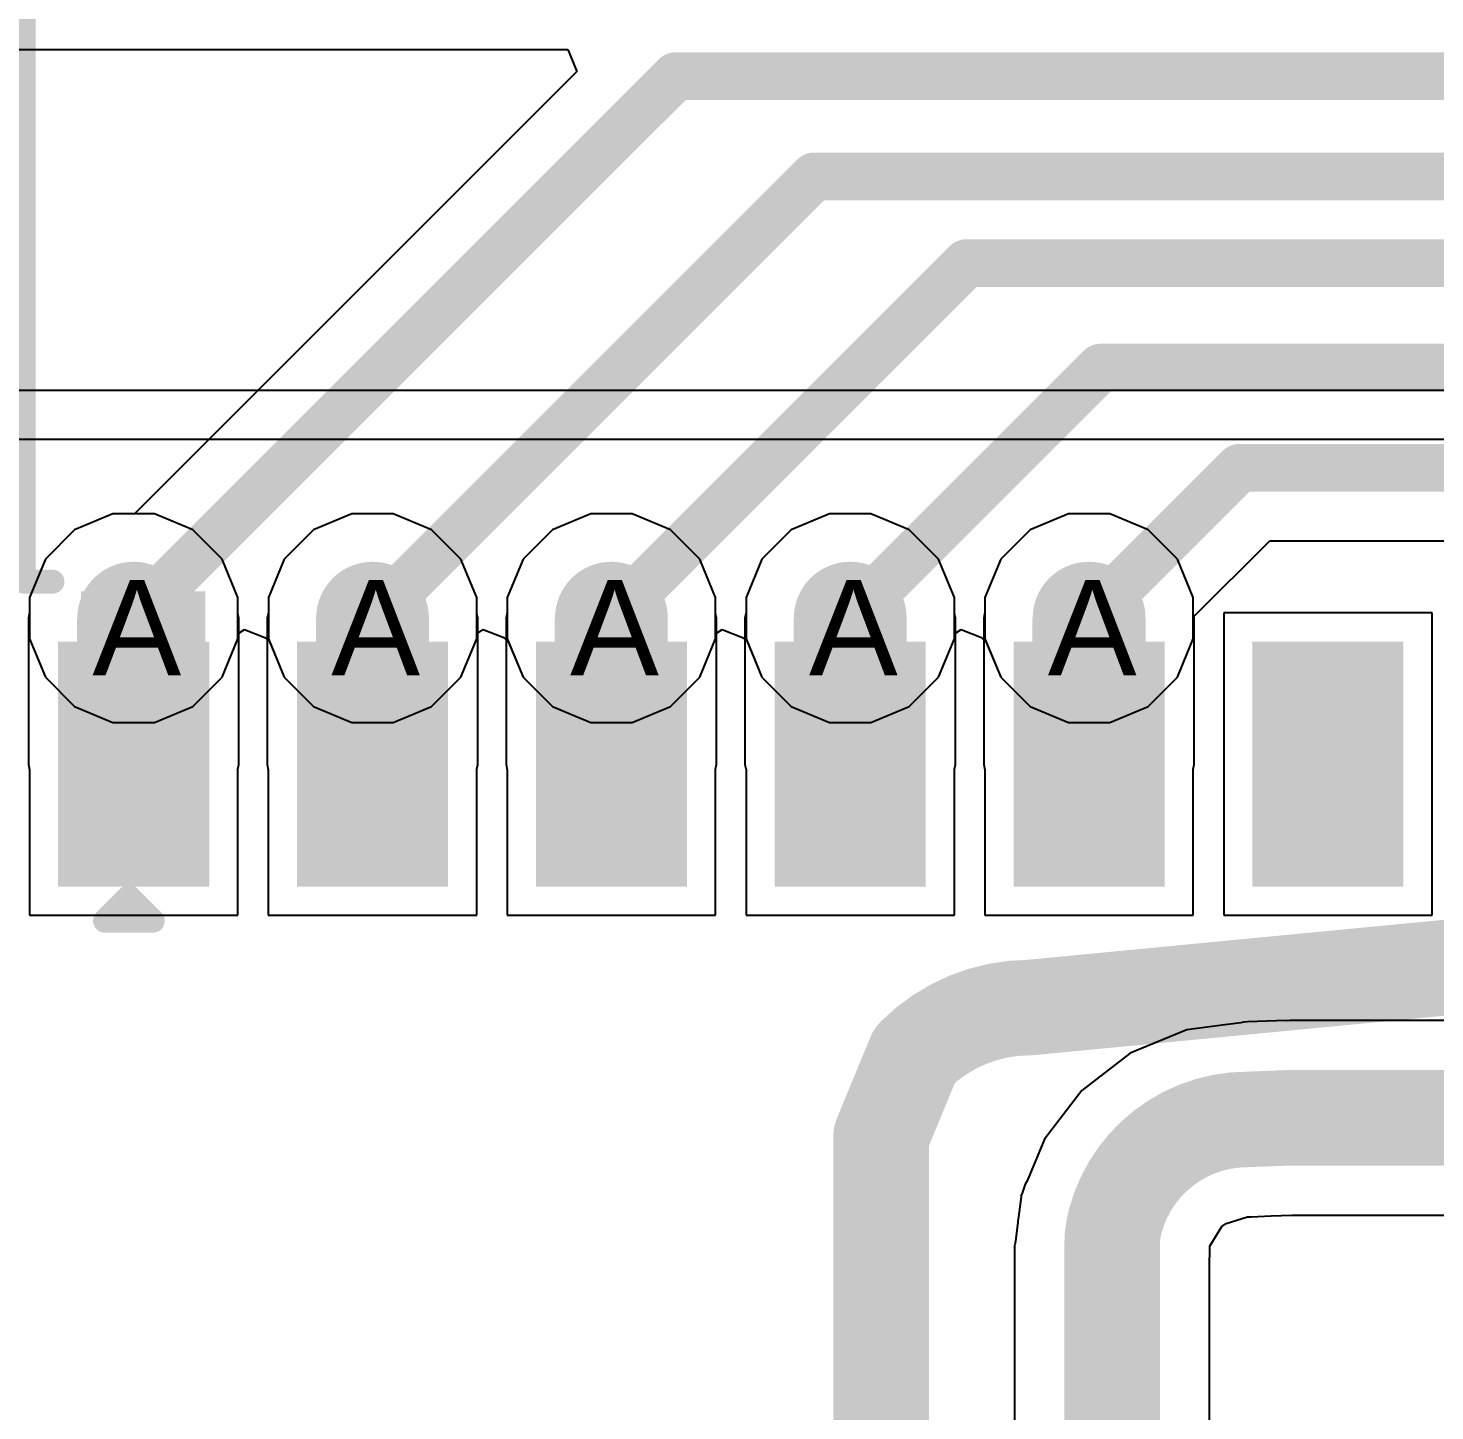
# Model space of a CAD drawing. Header units: inches. Extents: x 0 to 5271, y 0 to 5417.
# Drawn here: x 68.59 to 76.07, y 10.02 to 17.37 of the extents above; entities that cross this region are included whole.
import ezdxf

# ---------------------------------------------------------------- set-up
doc = ezdxf.new("R2010")
doc.units = ezdxf.units.IN
for name, color, linetype in [('Bottom Layer', 5, 'Continuous'), ('Drill Drawing', 1, 'Continuous'), ('L2_GND1', 16, 'Continuous'), ('L3_SIG1', 76, 'Continuous'), ('L4_PWR', 90, 'Continuous'), ('L5_GND2', 156, 'Continuous'), ('L6_SIG2', 130, 'Continuous'), ('L7_GND3', 216, 'Continuous'), ('Top Layer', 1, 'Continuous'), ('Top Overlay', 2, 'Continuous'), ('Top Paste', 8, 'Continuous'), ('Top Solder', 216, 'Continuous'), ('Via Holes', 16, 'Continuous')]:
    doc.layers.add(name, color=color, linetype=linetype)
doc.styles.add('Arial', font='', dxfattribs={"height": 0.2})
doc.styles.get('Arial').set_extended_font_data('Arial')

# ---------------------------------------------------------------- blocks, each defined once
blk = doc.blocks.new('SOP_16_150____411')
at = {"layer": 'Top Layer'}
for points in [[(-3.425, 4.745), (-2.325, 4.745), (-2.325, 4.145), (-3.425, 4.145)], [(-3.425, 3.475), (-2.325, 3.475), (-2.325, 2.875), (-3.425, 2.875)], [(-3.425, 2.205), (-2.325, 2.205), (-2.325, 1.605), (-3.425, 1.605)], [(-3.425, 0.935), (-2.325, 0.935), (-2.325, 0.335), (-3.425, 0.335)], [(-3.425, -0.335), (-2.325, -0.335), (-2.325, -0.935), (-3.425, -0.935)], [(-3.425, -1.605), (-2.325, -1.605), (-2.325, -2.205), (-3.425, -2.205)]]:
    blk.add_hatch(color=1, dxfattribs=at).paths.add_polyline_path(points)
at = {"layer": 'Top Overlay'}
blk.add_hatch(color=2, dxfattribs=at).paths.add_polyline_path([(-2.2351, 4.0643), (-1.9557, 4.0643), (-1.9557, 4.7247), (-2.2351, 4.7247)])
at = {"layer": 'Top Paste'}
for points in [[(-3.425, 4.745), (-2.325, 4.745), (-2.325, 4.145), (-3.425, 4.145)], [(-3.425, 3.475), (-2.325, 3.475), (-2.325, 2.875), (-3.425, 2.875)], [(-3.425, 2.205), (-2.325, 2.205), (-2.325, 1.605), (-3.425, 1.605)], [(-3.425, 0.935), (-2.325, 0.935), (-2.325, 0.335), (-3.425, 0.335)], [(-3.425, -0.335), (-2.325, -0.335), (-2.325, -0.935), (-3.425, -0.935)], [(-3.425, -1.605), (-2.325, -1.605), (-2.325, -2.205), (-3.425, -2.205)]]:
    blk.add_hatch(color=8, dxfattribs=at).paths.add_polyline_path(points)
at = {"layer": 'Top Solder'}
for points in [[(-3.5266, 4.8466), (-2.2234, 4.8466), (-2.2234, 4.0434), (-3.5266, 4.0434)], [(-3.5266, 3.5766), (-2.2234, 3.5766), (-2.2234, 2.7734), (-3.5266, 2.7734)], [(-3.5266, 2.3066), (-2.2234, 2.3066), (-2.2234, 1.5034), (-3.5266, 1.5034)], [(-3.5266, 1.0366), (-2.2234, 1.0366), (-2.2234, 0.2334), (-3.5266, 0.2334)], [(-3.5266, -0.2334), (-2.2234, -0.2334), (-2.2234, -1.0366), (-3.5266, -1.0366)], [(-3.5266, -1.5034), (-2.2234, -1.5034), (-2.2234, -2.3066), (-3.5266, -2.3066)]]:
    blk.add_hatch(color=216, dxfattribs=at).paths.add_polyline_path(points)
at = {"layer": 'Top Overlay'}
for points in [[(-1.905, 5.0292, 0.127, 0.127, 0), (-1.905, 4.8768, 0.127, 0.127, 0)], [(-1.905, 5.0292, 0.127, 0.127, 0), (1.905, 5.0292, 0.127, 0.127, 0)], [(-3.7084, 4.5974, 0.127, 0.127, 0), (-3.7084, 4.3434, 0.127, 0.127, 0)], [(-3.7084, 4.5974, 0.127, 0.127, 0), (-3.5814, 4.4704, 0.127, 0.127, 0)], [(-3.5814, 4.4704, 0.127, 0.127, 0), (-3.7084, 4.3434, 0.127, 0.127, 0)]]:
    blk.add_lwpolyline(points, format="xyseb", dxfattribs=at)
for points in [[(-1.9368, 5.0292, 0.0635, 0.0635, 1), (-1.8733, 5.0292, 0.0635, 0.0635, 1)], [(-1.9368, 5.0292, 0.0635, 0.0635, 1), (-1.8733, 5.0292, 0.0635, 0.0635, 1)], [(-1.9368, 4.8768, 0.0635, 0.0635, 1), (-1.8733, 4.8768, 0.0635, 0.0635, 1)], [(-3.7402, 4.5974, 0.0635, 0.0635, 1), (-3.6767, 4.5974, 0.0635, 0.0635, 1)], [(-3.7402, 4.5974, 0.0635, 0.0635, 1), (-3.6767, 4.5974, 0.0635, 0.0635, 1)], [(-3.6132, 4.4704, 0.0635, 0.0635, 1), (-3.5497, 4.4704, 0.0635, 0.0635, 1)], [(-3.6132, 4.4704, 0.0635, 0.0635, 1), (-3.5497, 4.4704, 0.0635, 0.0635, 1)], [(-3.7402, 4.3434, 0.0635, 0.0635, 1), (-3.6767, 4.3434, 0.0635, 0.0635, 1)], [(-3.7402, 4.3434, 0.0635, 0.0635, 1), (-3.6767, 4.3434, 0.0635, 0.0635, 1)]]:
    blk.add_lwpolyline(points, format="xyseb", close=True, dxfattribs=at)

msp = doc.modelspace()

# ---------------------------------------------------------------- hatches: boundary and pattern name
at = {"layer": 'Bottom Layer'}
h = msp.add_hatch(color=5, dxfattribs=at)
edge = h.paths.add_edge_path()
edge.add_arc((69.1526, 14.2372), 0.3, 0, 360)
h = msp.add_hatch(color=5, dxfattribs=at)
edge = h.paths.add_edge_path()
edge.add_arc((70.4226, 14.2372), 0.3, 0, 360)
h = msp.add_hatch(color=5, dxfattribs=at)
edge = h.paths.add_edge_path()
edge.add_arc((71.6926, 14.2372), 0.3, 0, 360)
h = msp.add_hatch(color=5, dxfattribs=at)
edge = h.paths.add_edge_path()
edge.add_arc((72.9626, 14.2372), 0.3, 0, 360)
h = msp.add_hatch(color=5, dxfattribs=at)
edge = h.paths.add_edge_path()
edge.add_arc((74.2326, 14.2372), 0.3, 0, 360)
at = {"layer": 'L2_GND1'}
h = msp.add_hatch(color=16, dxfattribs=at)
edge = h.paths.add_edge_path()
edge.add_arc((69.1526, 14.2372), 0.3, 0, 360)
h = msp.add_hatch(color=16, dxfattribs=at)
edge = h.paths.add_edge_path()
edge.add_arc((70.4226, 14.2372), 0.3, 0, 360)
h = msp.add_hatch(color=16, dxfattribs=at)
edge = h.paths.add_edge_path()
edge.add_arc((71.6926, 14.2372), 0.3, 0, 360)
h = msp.add_hatch(color=16, dxfattribs=at)
edge = h.paths.add_edge_path()
edge.add_arc((72.9626, 14.2372), 0.3, 0, 360)
h = msp.add_hatch(color=16, dxfattribs=at)
edge = h.paths.add_edge_path()
edge.add_arc((74.2326, 14.2372), 0.3, 0, 360)
at = {"layer": 'L3_SIG1'}
h = msp.add_hatch(color=76, dxfattribs=at)
edge = h.paths.add_edge_path()
edge.add_arc((69.1526, 14.2372), 0.3, 0, 360)
h = msp.add_hatch(color=76, dxfattribs=at)
edge = h.paths.add_edge_path()
edge.add_arc((70.4226, 14.2372), 0.3, 0, 360)
h = msp.add_hatch(color=76, dxfattribs=at)
edge = h.paths.add_edge_path()
edge.add_arc((71.6926, 14.2372), 0.3, 0, 360)
h = msp.add_hatch(color=76, dxfattribs=at)
edge = h.paths.add_edge_path()
edge.add_arc((72.9626, 14.2372), 0.3, 0, 360)
h = msp.add_hatch(color=76, dxfattribs=at)
edge = h.paths.add_edge_path()
edge.add_arc((74.2326, 14.2372), 0.3, 0, 360)
at = {"layer": 'L4_PWR'}
h = msp.add_hatch(color=90, dxfattribs=at)
edge = h.paths.add_edge_path()
edge.add_arc((69.1526, 14.2372), 0.3, 0, 360)
h = msp.add_hatch(color=90, dxfattribs=at)
edge = h.paths.add_edge_path()
edge.add_arc((70.4226, 14.2372), 0.3, 0, 360)
h = msp.add_hatch(color=90, dxfattribs=at)
edge = h.paths.add_edge_path()
edge.add_arc((71.6926, 14.2372), 0.3, 0, 360)
h = msp.add_hatch(color=90, dxfattribs=at)
edge = h.paths.add_edge_path()
edge.add_arc((72.9626, 14.2372), 0.3, 0, 360)
h = msp.add_hatch(color=90, dxfattribs=at)
edge = h.paths.add_edge_path()
edge.add_arc((74.2326, 14.2372), 0.3, 0, 360)
at = {"layer": 'L5_GND2'}
h = msp.add_hatch(color=156, dxfattribs=at)
edge = h.paths.add_edge_path()
edge.add_arc((69.1526, 14.2372), 0.3, 0, 360)
h = msp.add_hatch(color=156, dxfattribs=at)
edge = h.paths.add_edge_path()
edge.add_arc((70.4226, 14.2372), 0.3, 0, 360)
h = msp.add_hatch(color=156, dxfattribs=at)
edge = h.paths.add_edge_path()
edge.add_arc((71.6926, 14.2372), 0.3, 0, 360)
h = msp.add_hatch(color=156, dxfattribs=at)
edge = h.paths.add_edge_path()
edge.add_arc((72.9626, 14.2372), 0.3, 0, 360)
h = msp.add_hatch(color=156, dxfattribs=at)
edge = h.paths.add_edge_path()
edge.add_arc((74.2326, 14.2372), 0.3, 0, 360)
at = {"layer": 'L6_SIG2'}
h = msp.add_hatch(color=130, dxfattribs=at)
edge = h.paths.add_edge_path()
edge.add_arc((69.1526, 14.2372), 0.3, 0, 360)
h = msp.add_hatch(color=130, dxfattribs=at)
edge = h.paths.add_edge_path()
edge.add_arc((70.4226, 14.2372), 0.3, 0, 360)
h = msp.add_hatch(color=130, dxfattribs=at)
edge = h.paths.add_edge_path()
edge.add_arc((71.6926, 14.2372), 0.3, 0, 360)
h = msp.add_hatch(color=130, dxfattribs=at)
edge = h.paths.add_edge_path()
edge.add_arc((72.9626, 14.2372), 0.3, 0, 360)
h = msp.add_hatch(color=130, dxfattribs=at)
edge = h.paths.add_edge_path()
edge.add_arc((74.2326, 14.2372), 0.3, 0, 360)
at = {"layer": 'L7_GND3'}
h = msp.add_hatch(color=216, dxfattribs=at)
edge = h.paths.add_edge_path()
edge.add_arc((69.1526, 14.2372), 0.3, 0, 360)
h = msp.add_hatch(color=216, dxfattribs=at)
edge = h.paths.add_edge_path()
edge.add_arc((70.4226, 14.2372), 0.3, 0, 360)
h = msp.add_hatch(color=216, dxfattribs=at)
edge = h.paths.add_edge_path()
edge.add_arc((71.6926, 14.2372), 0.3, 0, 360)
h = msp.add_hatch(color=216, dxfattribs=at)
edge = h.paths.add_edge_path()
edge.add_arc((72.9626, 14.2372), 0.3, 0, 360)
h = msp.add_hatch(color=216, dxfattribs=at)
edge = h.paths.add_edge_path()
edge.add_arc((74.2326, 14.2372), 0.3, 0, 360)
at = {"layer": 'Top Layer'}
h = msp.add_hatch(color=1, dxfattribs=at)
edge = h.paths.add_edge_path()
edge.add_arc((69.1526, 14.2372), 0.3, 0, 360)
h = msp.add_hatch(color=1, dxfattribs=at)
edge = h.paths.add_edge_path()
edge.add_arc((70.4226, 14.2372), 0.3, 0, 360)
h = msp.add_hatch(color=1, dxfattribs=at)
edge = h.paths.add_edge_path()
edge.add_arc((71.6926, 14.2372), 0.3, 0, 360)
h = msp.add_hatch(color=1, dxfattribs=at)
edge = h.paths.add_edge_path()
edge.add_arc((72.9626, 14.2372), 0.3, 0, 360)
h = msp.add_hatch(color=1, dxfattribs=at)
edge = h.paths.add_edge_path()
edge.add_arc((74.2326, 14.2372), 0.3, 0, 360)
for points in [[(69.4526, 14.2373), (68.8516, 14.2373), (68.8516, 13.4597), (69.4526, 13.4597)], [(70.7226, 14.2373), (70.1216, 14.2373), (70.1216, 13.4597), (70.7226, 13.4597)], [(71.9926, 14.2373), (71.3916, 14.2373), (71.3916, 13.4597), (71.9926, 13.4597)], [(73.2626, 14.2373), (72.6616, 14.2373), (72.6616, 13.4597), (73.2626, 13.4597)], [(74.5326, 14.2373), (73.9316, 14.2373), (73.9316, 13.4597), (74.5326, 13.4597)]]:
    msp.add_hatch(color=1, dxfattribs=at).paths.add_polyline_path(points)
at = {"layer": 'Via Holes'}
h = msp.add_hatch(color=7, dxfattribs=at)
edge = h.paths.add_edge_path()
edge.add_arc((69.1526, 14.2372), 0.15, 0, 360)
h = msp.add_hatch(color=7, dxfattribs=at)
edge = h.paths.add_edge_path()
edge.add_arc((70.4226, 14.2372), 0.15, 0, 360)
h = msp.add_hatch(color=7, dxfattribs=at)
edge = h.paths.add_edge_path()
edge.add_arc((71.6926, 14.2372), 0.15, 0, 360)
h = msp.add_hatch(color=7, dxfattribs=at)
edge = h.paths.add_edge_path()
edge.add_arc((72.9626, 14.2372), 0.15, 0, 360)
h = msp.add_hatch(color=7, dxfattribs=at)
edge = h.paths.add_edge_path()
edge.add_arc((74.2326, 14.2372), 0.15, 0, 360)

# ---------------------------------------------------------------- linework, layer by layer
at = {"layer": 'Bottom Layer'}
for p, q in [((69.0424, 14.7912), (68.8387, 14.7069)), ((69.2628, 14.7912), (69.0424, 14.7912)), ((69.4664, 14.7069), (69.2628, 14.7912)), ((70.3124, 14.7912), (70.1087, 14.7069)), ((70.5328, 14.7912), (70.3124, 14.7912)), ((70.7364, 14.7069), (70.5328, 14.7912)), ((71.5824, 14.7912), (71.3787, 14.7069)), ((71.8028, 14.7912), (71.5824, 14.7912)), ((72.0064, 14.7069), (71.8028, 14.7912)), ((72.8524, 14.7912), (72.6487, 14.7069)), ((73.0728, 14.7912), (72.8524, 14.7912)), ((73.2764, 14.7069), (73.0728, 14.7912)), ((74.1224, 14.7912), (73.9187, 14.7069)), ((74.3428, 14.7912), (74.1224, 14.7912)), ((74.5464, 14.7069), (74.3428, 14.7912)), ((68.8387, 14.7069), (68.6829, 14.551)), ((69.6222, 14.551), (69.4664, 14.7069)), ((70.1087, 14.7069), (69.9529, 14.551)), ((70.8922, 14.551), (70.7364, 14.7069)), ((71.3787, 14.7069), (71.2229, 14.551)), ((72.1622, 14.551), (72.0064, 14.7069)), ((72.6487, 14.7069), (72.4929, 14.551)), ((73.4322, 14.551), (73.2764, 14.7069)), ((73.9187, 14.7069), (73.7629, 14.551)), ((74.7022, 14.551), (74.5464, 14.7069)), ((68.6829, 14.551), (68.5986, 14.3474)), ((69.7066, 14.3474), (69.6222, 14.551)), ((69.9529, 14.551), (69.8686, 14.3474)), ((70.9766, 14.3474), (70.8922, 14.551)), ((71.2229, 14.551), (71.1386, 14.3474)), ((72.2466, 14.3474), (72.1622, 14.551)), ((72.4929, 14.551), (72.4086, 14.3474)), ((73.5166, 14.3474), (73.4322, 14.551)), ((73.7629, 14.551), (73.6786, 14.3474)), ((74.7866, 14.3474), (74.7022, 14.551)), ((68.5986, 14.3474), (68.5986, 14.127)), ((69.7066, 14.127), (69.7066, 14.3474)), ((69.8686, 14.3474), (69.8686, 14.127)), ((70.9766, 14.127), (70.9766, 14.3474)), ((71.1386, 14.3474), (71.1386, 14.127)), ((72.2466, 14.127), (72.2466, 14.3474)), ((72.4086, 14.3474), (72.4086, 14.127)), ((73.5166, 14.127), (73.5166, 14.3474)), ((73.6786, 14.3474), (73.6786, 14.127)), ((74.7866, 14.127), (74.7866, 14.3474)), ((68.5986, 14.127), (68.6829, 13.9234)), ((69.6222, 13.9234), (69.7066, 14.127)), ((69.8686, 14.127), (69.9529, 13.9234)), ((70.8922, 13.9234), (70.9766, 14.127)), ((71.1386, 14.127), (71.2229, 13.9234)), ((72.1622, 13.9234), (72.2466, 14.127)), ((72.4086, 14.127), (72.4929, 13.9234)), ((73.4322, 13.9234), (73.5166, 14.127)), ((73.6786, 14.127), (73.7629, 13.9234)), ((74.7022, 13.9234), (74.7866, 14.127)), ((68.6829, 13.9234), (68.8387, 13.7676)), ((69.4664, 13.7676), (69.6222, 13.9234)), ((69.9529, 13.9234), (70.1087, 13.7676)), ((70.7364, 13.7676), (70.8922, 13.9234)), ((71.2229, 13.9234), (71.3787, 13.7676)), ((72.0064, 13.7676), (72.1622, 13.9234)), ((72.4929, 13.9234), (72.6487, 13.7676)), ((73.2764, 13.7676), (73.4322, 13.9234)), ((73.7629, 13.9234), (73.9187, 13.7676)), ((74.5464, 13.7676), (74.7022, 13.9234)), ((68.8387, 13.7676), (69.0424, 13.6832)), ((69.2628, 13.6832), (69.4664, 13.7676)), ((70.1087, 13.7676), (70.3124, 13.6832)), ((70.5328, 13.6832), (70.7364, 13.7676)), ((71.3787, 13.7676), (71.5824, 13.6832)), ((71.8028, 13.6832), (72.0064, 13.7676)), ((72.6487, 13.7676), (72.8524, 13.6832)), ((73.0728, 13.6832), (73.2764, 13.7676)), ((73.9187, 13.7676), (74.1224, 13.6832)), ((74.3428, 13.6832), (74.5464, 13.7676)), ((69.0424, 13.6832), (69.2628, 13.6832)), ((70.3124, 13.6832), (70.5328, 13.6832)), ((71.5824, 13.6832), (71.8028, 13.6832)), ((72.8524, 13.6832), (73.0728, 13.6832)), ((74.1224, 13.6832), (74.3428, 13.6832)), ((74.752, 12.048), (74.4516, 11.9235)), ((74.954, 12.0746), (74.752, 12.048)), ((75.0398, 12.0859), (74.954, 12.0746)), ((75.0543, 12.0893), (75.0398, 12.0859)), ((75.0744, 12.0904), (75.0543, 12.0893)), ((75.0745, 12.0904), (75.0744, 12.0904)), ((75.0748, 12.0901), (75.0745, 12.0904)), ((75.0745, 12.0904), (75.0745, 12.0904)), ((75.2796, 12.0981), (75.0748, 12.0901)), ((75.2897, 12.0965), (75.2796, 12.0981)), ((75.2998, 12.0985), (75.2897, 12.0965)), ((78.7888, 12.0985), (75.2998, 12.0985)), ((74.4516, 11.9235), (74.1936, 11.7255)), ((74.1936, 11.7255), (73.9956, 11.4675)), ((73.9956, 11.4675), (73.9173, 11.2785)), ((73.8928, 11.2283), (73.8766, 11.1804)), ((73.9024, 11.2425), (73.8928, 11.2283)), ((73.9171, 11.2782), (73.9024, 11.2425)), ((73.9172, 11.2784), (73.9171, 11.2782)), ((73.9173, 11.2785), (73.9172, 11.2784)), ((73.8722, 11.1608), (73.858, 11.0531)), ((73.8711, 11.1671), (73.8705, 11.1622)), ((73.8705, 11.1622), (73.8705, 11.1622)), ((73.8705, 11.1622), (73.8722, 11.1608)), ((73.8766, 11.1804), (73.8711, 11.1671)), ((73.8543, 11.0254), (73.841, 10.9237)), ((73.858, 11.0531), (73.8534, 11.0301)), ((73.8534, 11.0301), (73.8543, 11.0254)), ((74.8765, 10.9013), (74.939, 11.0024)), ((74.939, 11.0024), (74.9623, 11.018)), ((74.9623, 11.018), (75.0745, 11.0538)), ((75.0745, 11.0538), (75.0947, 11.0542)), ((75.0745, 11.0538), (75.0745, 11.0538)), ((75.0745, 11.0538), (75.0745, 11.0538)), ((75.0947, 11.0542), (75.2001, 11.0583)), ((75.2001, 11.0583), (75.3099, 11.0626)), ((75.3099, 11.0626), (78.7888, 11.0626)), ((73.841, 10.9237), (73.8372, 10.9046)), ((73.8372, 10.9046), (73.8368, 10.903)), ((73.8368, 10.903), (73.8368, 10.7778)), ((73.8372, 10.9046), (73.8372, 10.9046)), ((74.8727, 10.7793), (74.8752, 10.8981)), ((74.8752, 10.8981), (74.8765, 10.9013)), ((73.8368, 10.7778), (73.8368, 1.4138)), ((74.8727, 1.4138), (74.8727, 10.7793))]:
    msp.add_line(p, q, dxfattribs=at)
for points in [[(74.3714, 11.0301, 0.508, 0.508, -0.340557), (75.0745, 11.5718, 0.508, 0.508, 0)], [(75.0745, 11.5718, 0.508, 0.508, 0), (75.2998, 11.5806, 0.508, 0.508, 0)], [(75.2998, 11.5806, 0.508, 0.508, 0), (78.986, 11.5806, 0.508, 0.508, 0)], [(74.3548, 10.903, 0.508, 0.508, -0.063337), (74.3714, 11.0301, 0.508, 0.508, 0)], [(74.3548, 10.903, 0.508, 0.508, -0.063337), (74.3714, 11.0301, 0.508, 0.508, 0)], [(74.3548, 1.4138, 0.508, 0.508, 0), (74.3548, 10.903, 0.508, 0.508, 0)]]:
    msp.add_lwpolyline(points, format="xyseb", dxfattribs=at)
for points in [[(74.9475, 11.5718, 0.254, 0.254, 1), (75.2015, 11.5718, 0.254, 0.254, 1)], [(74.9475, 11.5718, 0.254, 0.254, 1), (75.2015, 11.5718, 0.254, 0.254, 1)], [(75.1728, 11.5806, 0.254, 0.254, 1), (75.4268, 11.5806, 0.254, 0.254, 1)], [(75.1728, 11.5806, 0.254, 0.254, 1), (75.4268, 11.5806, 0.254, 0.254, 1)], [(74.2444, 11.0301, 0.254, 0.254, 1), (74.4984, 11.0301, 0.254, 0.254, 1)], [(74.2444, 11.0301, 0.254, 0.254, 1), (74.4984, 11.0301, 0.254, 0.254, 1)], [(74.2444, 11.0301, 0.254, 0.254, 1), (74.4984, 11.0301, 0.254, 0.254, 1)], [(74.2278, 10.903, 0.254, 0.254, 1), (74.4818, 10.903, 0.254, 0.254, 1)], [(74.2278, 10.903, 0.254, 0.254, 1), (74.4818, 10.903, 0.254, 0.254, 1)], [(74.2278, 10.903, 0.254, 0.254, 1), (74.4818, 10.903, 0.254, 0.254, 1)]]:
    msp.add_lwpolyline(points, format="xyseb", close=True, dxfattribs=at)
at = {"layer": 'L2_GND1'}
for p, q in [((69.0424, 14.7912), (68.8387, 14.7069)), ((69.2628, 14.7912), (69.0424, 14.7912)), ((69.4664, 14.7069), (69.2628, 14.7912)), ((70.3124, 14.7912), (70.1087, 14.7069)), ((70.5328, 14.7912), (70.3124, 14.7912)), ((70.7364, 14.7069), (70.5328, 14.7912)), ((71.5824, 14.7912), (71.3787, 14.7069)), ((71.8028, 14.7912), (71.5824, 14.7912)), ((72.0064, 14.7069), (71.8028, 14.7912)), ((72.8524, 14.7912), (72.6487, 14.7069)), ((73.0728, 14.7912), (72.8524, 14.7912)), ((73.2764, 14.7069), (73.0728, 14.7912)), ((74.1224, 14.7912), (73.9187, 14.7069)), ((74.3428, 14.7912), (74.1224, 14.7912)), ((74.5464, 14.7069), (74.3428, 14.7912)), ((68.8387, 14.7069), (68.6829, 14.551)), ((69.6222, 14.551), (69.4664, 14.7069)), ((70.1087, 14.7069), (69.9529, 14.551)), ((70.8922, 14.551), (70.7364, 14.7069)), ((71.3787, 14.7069), (71.2229, 14.551)), ((72.1622, 14.551), (72.0064, 14.7069)), ((72.6487, 14.7069), (72.4929, 14.551)), ((73.4322, 14.551), (73.2764, 14.7069)), ((73.9187, 14.7069), (73.7629, 14.551)), ((74.7022, 14.551), (74.5464, 14.7069)), ((68.6829, 14.551), (68.5986, 14.3474)), ((69.7066, 14.3474), (69.6222, 14.551)), ((69.9529, 14.551), (69.8686, 14.3474)), ((70.9766, 14.3474), (70.8922, 14.551)), ((71.2229, 14.551), (71.1386, 14.3474)), ((72.2466, 14.3474), (72.1622, 14.551)), ((72.4929, 14.551), (72.4086, 14.3474)), ((73.5166, 14.3474), (73.4322, 14.551)), ((73.7629, 14.551), (73.6786, 14.3474)), ((74.7866, 14.3474), (74.7022, 14.551)), ((68.5986, 14.3474), (68.5986, 14.127)), ((69.7066, 14.127), (69.7066, 14.3474)), ((69.8686, 14.3474), (69.8686, 14.127)), ((70.9766, 14.127), (70.9766, 14.3474)), ((71.1386, 14.3474), (71.1386, 14.127)), ((72.2466, 14.127), (72.2466, 14.3474)), ((72.4086, 14.3474), (72.4086, 14.127)), ((73.5166, 14.127), (73.5166, 14.3474)), ((73.6786, 14.3474), (73.6786, 14.127)), ((74.7866, 14.127), (74.7866, 14.3474)), ((68.5986, 14.127), (68.6829, 13.9234)), ((69.6222, 13.9234), (69.7066, 14.127)), ((69.8686, 14.127), (69.9529, 13.9234)), ((70.8922, 13.9234), (70.9766, 14.127)), ((71.1386, 14.127), (71.2229, 13.9234)), ((72.1622, 13.9234), (72.2466, 14.127)), ((72.4086, 14.127), (72.4929, 13.9234)), ((73.4322, 13.9234), (73.5166, 14.127)), ((73.6786, 14.127), (73.7629, 13.9234)), ((74.7022, 13.9234), (74.7866, 14.127)), ((68.6829, 13.9234), (68.8387, 13.7676)), ((69.4664, 13.7676), (69.6222, 13.9234)), ((69.9529, 13.9234), (70.1087, 13.7676)), ((70.7364, 13.7676), (70.8922, 13.9234)), ((71.2229, 13.9234), (71.3787, 13.7676)), ((72.0064, 13.7676), (72.1622, 13.9234)), ((72.4929, 13.9234), (72.6487, 13.7676)), ((73.2764, 13.7676), (73.4322, 13.9234)), ((73.7629, 13.9234), (73.9187, 13.7676)), ((74.5464, 13.7676), (74.7022, 13.9234)), ((68.8387, 13.7676), (69.0424, 13.6832)), ((69.2628, 13.6832), (69.4664, 13.7676)), ((70.1087, 13.7676), (70.3124, 13.6832)), ((70.5328, 13.6832), (70.7364, 13.7676)), ((71.3787, 13.7676), (71.5824, 13.6832)), ((71.8028, 13.6832), (72.0064, 13.7676)), ((72.6487, 13.7676), (72.8524, 13.6832)), ((73.0728, 13.6832), (73.2764, 13.7676)), ((73.9187, 13.7676), (74.1224, 13.6832)), ((74.3428, 13.6832), (74.5464, 13.7676)), ((69.0424, 13.6832), (69.2628, 13.6832)), ((70.3124, 13.6832), (70.5328, 13.6832)), ((71.5824, 13.6832), (71.8028, 13.6832)), ((72.8524, 13.6832), (73.0728, 13.6832)), ((74.1224, 13.6832), (74.3428, 13.6832))]:
    msp.add_line(p, q, dxfattribs=at)
at = {"layer": 'L3_SIG1'}
for p, q in [((69.0424, 14.7912), (68.8387, 14.7069)), ((69.2628, 14.7912), (69.0424, 14.7912)), ((69.4664, 14.7069), (69.2628, 14.7912)), ((70.3124, 14.7912), (70.1087, 14.7069)), ((70.5328, 14.7912), (70.3124, 14.7912)), ((70.7364, 14.7069), (70.5328, 14.7912)), ((71.5824, 14.7912), (71.3787, 14.7069)), ((71.8028, 14.7912), (71.5824, 14.7912)), ((72.0064, 14.7069), (71.8028, 14.7912)), ((72.8524, 14.7912), (72.6487, 14.7069)), ((73.0728, 14.7912), (72.8524, 14.7912)), ((73.2764, 14.7069), (73.0728, 14.7912)), ((74.1224, 14.7912), (73.9187, 14.7069)), ((74.3428, 14.7912), (74.1224, 14.7912)), ((74.5464, 14.7069), (74.3428, 14.7912)), ((68.8387, 14.7069), (68.6829, 14.551)), ((69.6222, 14.551), (69.4664, 14.7069)), ((70.1087, 14.7069), (69.9529, 14.551)), ((70.8922, 14.551), (70.7364, 14.7069)), ((71.3787, 14.7069), (71.2229, 14.551)), ((72.1622, 14.551), (72.0064, 14.7069)), ((72.6487, 14.7069), (72.4929, 14.551)), ((73.4322, 14.551), (73.2764, 14.7069)), ((73.9187, 14.7069), (73.7629, 14.551)), ((74.7022, 14.551), (74.5464, 14.7069)), ((68.6829, 14.551), (68.5986, 14.3474)), ((69.7066, 14.3474), (69.6222, 14.551)), ((69.9529, 14.551), (69.8686, 14.3474)), ((70.9766, 14.3474), (70.8922, 14.551)), ((71.2229, 14.551), (71.1386, 14.3474)), ((72.2466, 14.3474), (72.1622, 14.551)), ((72.4929, 14.551), (72.4086, 14.3474)), ((73.5166, 14.3474), (73.4322, 14.551)), ((73.7629, 14.551), (73.6786, 14.3474)), ((74.7866, 14.3474), (74.7022, 14.551)), ((68.5986, 14.3474), (68.5986, 14.127)), ((69.7066, 14.127), (69.7066, 14.3474)), ((69.8686, 14.3474), (69.8686, 14.127)), ((70.9766, 14.127), (70.9766, 14.3474)), ((71.1386, 14.3474), (71.1386, 14.127)), ((72.2466, 14.127), (72.2466, 14.3474)), ((72.4086, 14.3474), (72.4086, 14.127)), ((73.5166, 14.127), (73.5166, 14.3474)), ((73.6786, 14.3474), (73.6786, 14.127)), ((74.7866, 14.127), (74.7866, 14.3474)), ((68.5986, 14.127), (68.6829, 13.9234)), ((69.6222, 13.9234), (69.7066, 14.127)), ((69.8686, 14.127), (69.9529, 13.9234)), ((70.8922, 13.9234), (70.9766, 14.127)), ((71.1386, 14.127), (71.2229, 13.9234)), ((72.1622, 13.9234), (72.2466, 14.127)), ((72.4086, 14.127), (72.4929, 13.9234)), ((73.4322, 13.9234), (73.5166, 14.127)), ((73.6786, 14.127), (73.7629, 13.9234)), ((74.7022, 13.9234), (74.7866, 14.127)), ((68.6829, 13.9234), (68.8387, 13.7676)), ((69.4664, 13.7676), (69.6222, 13.9234)), ((69.9529, 13.9234), (70.1087, 13.7676)), ((70.7364, 13.7676), (70.8922, 13.9234)), ((71.2229, 13.9234), (71.3787, 13.7676)), ((72.0064, 13.7676), (72.1622, 13.9234)), ((72.4929, 13.9234), (72.6487, 13.7676)), ((73.2764, 13.7676), (73.4322, 13.9234)), ((73.7629, 13.9234), (73.9187, 13.7676)), ((74.5464, 13.7676), (74.7022, 13.9234)), ((68.8387, 13.7676), (69.0424, 13.6832)), ((69.2628, 13.6832), (69.4664, 13.7676)), ((70.1087, 13.7676), (70.3124, 13.6832)), ((70.5328, 13.6832), (70.7364, 13.7676)), ((71.3787, 13.7676), (71.5824, 13.6832)), ((71.8028, 13.6832), (72.0064, 13.7676)), ((72.6487, 13.7676), (72.8524, 13.6832)), ((73.0728, 13.6832), (73.2764, 13.7676)), ((73.9187, 13.7676), (74.1224, 13.6832)), ((74.3428, 13.6832), (74.5464, 13.7676)), ((69.0424, 13.6832), (69.2628, 13.6832)), ((70.3124, 13.6832), (70.5328, 13.6832)), ((71.5824, 13.6832), (71.8028, 13.6832)), ((72.8524, 13.6832), (73.0728, 13.6832)), ((74.1224, 13.6832), (74.3428, 13.6832))]:
    msp.add_line(p, q, dxfattribs=at)
at = {"layer": 'L4_PWR'}
for p, q in [((76.1188, 15.4482), (21.6458, 15.4482)), ((21.3868, 15.1892), (76.3778, 15.1892)), ((69.0424, 14.7912), (68.8387, 14.7069)), ((69.2628, 14.7912), (69.0424, 14.7912)), ((69.4664, 14.7069), (69.2628, 14.7912)), ((70.3124, 14.7912), (70.1087, 14.7069)), ((70.5328, 14.7912), (70.3124, 14.7912)), ((70.7364, 14.7069), (70.5328, 14.7912)), ((71.5824, 14.7912), (71.3787, 14.7069)), ((71.8028, 14.7912), (71.5824, 14.7912)), ((72.0064, 14.7069), (71.8028, 14.7912)), ((72.8524, 14.7912), (72.6487, 14.7069)), ((73.0728, 14.7912), (72.8524, 14.7912)), ((73.2764, 14.7069), (73.0728, 14.7912)), ((74.1224, 14.7912), (73.9187, 14.7069)), ((74.3428, 14.7912), (74.1224, 14.7912)), ((74.5464, 14.7069), (74.3428, 14.7912)), ((68.8387, 14.7069), (68.6829, 14.551)), ((69.6222, 14.551), (69.4664, 14.7069)), ((70.1087, 14.7069), (69.9529, 14.551)), ((70.8922, 14.551), (70.7364, 14.7069)), ((71.3787, 14.7069), (71.2229, 14.551)), ((72.1622, 14.551), (72.0064, 14.7069)), ((72.6487, 14.7069), (72.4929, 14.551)), ((73.4322, 14.551), (73.2764, 14.7069)), ((73.9187, 14.7069), (73.7629, 14.551)), ((74.7022, 14.551), (74.5464, 14.7069)), ((68.6829, 14.551), (68.5986, 14.3474)), ((69.7066, 14.3474), (69.6222, 14.551)), ((69.9529, 14.551), (69.8686, 14.3474)), ((70.9766, 14.3474), (70.8922, 14.551)), ((71.2229, 14.551), (71.1386, 14.3474)), ((72.2466, 14.3474), (72.1622, 14.551)), ((72.4929, 14.551), (72.4086, 14.3474)), ((73.5166, 14.3474), (73.4322, 14.551)), ((73.7629, 14.551), (73.6786, 14.3474)), ((74.7866, 14.3474), (74.7022, 14.551)), ((68.5986, 14.3474), (68.5986, 14.127)), ((69.7066, 14.127), (69.7066, 14.3474)), ((69.8686, 14.3474), (69.8686, 14.127)), ((70.9766, 14.127), (70.9766, 14.3474)), ((71.1386, 14.3474), (71.1386, 14.127)), ((72.2466, 14.127), (72.2466, 14.3474)), ((72.4086, 14.3474), (72.4086, 14.127)), ((73.5166, 14.127), (73.5166, 14.3474)), ((73.6786, 14.3474), (73.6786, 14.127)), ((74.7866, 14.127), (74.7866, 14.3474)), ((68.5986, 14.127), (68.6829, 13.9234)), ((69.6222, 13.9234), (69.7066, 14.127)), ((69.8686, 14.127), (69.9529, 13.9234)), ((70.8922, 13.9234), (70.9766, 14.127)), ((71.1386, 14.127), (71.2229, 13.9234)), ((72.1622, 13.9234), (72.2466, 14.127)), ((72.4086, 14.127), (72.4929, 13.9234)), ((73.4322, 13.9234), (73.5166, 14.127)), ((73.6786, 14.127), (73.7629, 13.9234)), ((74.7022, 13.9234), (74.7866, 14.127)), ((68.6829, 13.9234), (68.8387, 13.7676)), ((69.4664, 13.7676), (69.6222, 13.9234)), ((69.9529, 13.9234), (70.1087, 13.7676)), ((70.7364, 13.7676), (70.8922, 13.9234)), ((71.2229, 13.9234), (71.3787, 13.7676)), ((72.0064, 13.7676), (72.1622, 13.9234)), ((72.4929, 13.9234), (72.6487, 13.7676)), ((73.2764, 13.7676), (73.4322, 13.9234)), ((73.7629, 13.9234), (73.9187, 13.7676)), ((74.5464, 13.7676), (74.7022, 13.9234)), ((68.8387, 13.7676), (69.0424, 13.6832)), ((69.2628, 13.6832), (69.4664, 13.7676)), ((70.1087, 13.7676), (70.3124, 13.6832)), ((70.5328, 13.6832), (70.7364, 13.7676)), ((71.3787, 13.7676), (71.5824, 13.6832)), ((71.8028, 13.6832), (72.0064, 13.7676)), ((72.6487, 13.7676), (72.8524, 13.6832)), ((73.0728, 13.6832), (73.2764, 13.7676)), ((73.9187, 13.7676), (74.1224, 13.6832)), ((74.3428, 13.6832), (74.5464, 13.7676)), ((69.0424, 13.6832), (69.2628, 13.6832)), ((70.3124, 13.6832), (70.5328, 13.6832)), ((71.5824, 13.6832), (71.8028, 13.6832)), ((72.8524, 13.6832), (73.0728, 13.6832)), ((74.1224, 13.6832), (74.3428, 13.6832))]:
    msp.add_line(p, q, dxfattribs=at)
for points in [[(73.9176, 12.1666, 0.508, 0.508, 0), (76.8359, 12.4469, 0.508, 0.508, 0)], [(73.3051, 11.9133, 0.508, 0.508, -0.198627), (73.9176, 12.1666, 0.508, 0.508, 0)], [(73.1266, 11.4812, 0.508, 0.508, 0), (73.3051, 11.9133, 0.508, 0.508, 0)], [(73.1266, 9.28, 0.508, 0.508, 0), (73.1266, 11.4812, 0.508, 0.508, 0)]]:
    msp.add_lwpolyline(points, format="xyseb", dxfattribs=at)
for points in [[(73.7906, 12.1666, 0.254, 0.254, 1), (74.0446, 12.1666, 0.254, 0.254, 1)], [(73.7906, 12.1666, 0.254, 0.254, 1), (74.0446, 12.1666, 0.254, 0.254, 1)], [(73.1781, 11.9133, 0.254, 0.254, 1), (73.4321, 11.9133, 0.254, 0.254, 1)], [(73.1781, 11.9133, 0.254, 0.254, 1), (73.4321, 11.9133, 0.254, 0.254, 1)], [(72.9996, 11.4812, 0.254, 0.254, 1), (73.2536, 11.4812, 0.254, 0.254, 1)], [(72.9996, 11.4812, 0.254, 0.254, 1), (73.2536, 11.4812, 0.254, 0.254, 1)]]:
    msp.add_lwpolyline(points, format="xyseb", close=True, dxfattribs=at)
at = {"layer": 'L5_GND2'}
for p, q in [((69.0424, 14.7912), (68.8387, 14.7069)), ((69.2628, 14.7912), (69.0424, 14.7912)), ((69.4664, 14.7069), (69.2628, 14.7912)), ((70.3124, 14.7912), (70.1087, 14.7069)), ((70.5328, 14.7912), (70.3124, 14.7912)), ((70.7364, 14.7069), (70.5328, 14.7912)), ((71.5824, 14.7912), (71.3787, 14.7069)), ((71.8028, 14.7912), (71.5824, 14.7912)), ((72.0064, 14.7069), (71.8028, 14.7912)), ((72.8524, 14.7912), (72.6487, 14.7069)), ((73.0728, 14.7912), (72.8524, 14.7912)), ((73.2764, 14.7069), (73.0728, 14.7912)), ((74.1224, 14.7912), (73.9187, 14.7069)), ((74.3428, 14.7912), (74.1224, 14.7912)), ((74.5464, 14.7069), (74.3428, 14.7912)), ((68.8387, 14.7069), (68.6829, 14.551)), ((69.6222, 14.551), (69.4664, 14.7069)), ((70.1087, 14.7069), (69.9529, 14.551)), ((70.8922, 14.551), (70.7364, 14.7069)), ((71.3787, 14.7069), (71.2229, 14.551)), ((72.1622, 14.551), (72.0064, 14.7069)), ((72.6487, 14.7069), (72.4929, 14.551)), ((73.4322, 14.551), (73.2764, 14.7069)), ((73.9187, 14.7069), (73.7629, 14.551)), ((74.7022, 14.551), (74.5464, 14.7069)), ((68.6829, 14.551), (68.5986, 14.3474)), ((69.7066, 14.3474), (69.6222, 14.551)), ((69.9529, 14.551), (69.8686, 14.3474)), ((70.9766, 14.3474), (70.8922, 14.551)), ((71.2229, 14.551), (71.1386, 14.3474)), ((72.2466, 14.3474), (72.1622, 14.551)), ((72.4929, 14.551), (72.4086, 14.3474)), ((73.5166, 14.3474), (73.4322, 14.551)), ((73.7629, 14.551), (73.6786, 14.3474)), ((74.7866, 14.3474), (74.7022, 14.551)), ((68.5986, 14.3474), (68.5986, 14.127)), ((69.7066, 14.127), (69.7066, 14.3474)), ((69.8686, 14.3474), (69.8686, 14.127)), ((70.9766, 14.127), (70.9766, 14.3474)), ((71.1386, 14.3474), (71.1386, 14.127)), ((72.2466, 14.127), (72.2466, 14.3474)), ((72.4086, 14.3474), (72.4086, 14.127)), ((73.5166, 14.127), (73.5166, 14.3474)), ((73.6786, 14.3474), (73.6786, 14.127)), ((74.7866, 14.127), (74.7866, 14.3474)), ((68.5986, 14.127), (68.6829, 13.9234)), ((69.6222, 13.9234), (69.7066, 14.127)), ((69.8686, 14.127), (69.9529, 13.9234)), ((70.8922, 13.9234), (70.9766, 14.127)), ((71.1386, 14.127), (71.2229, 13.9234)), ((72.1622, 13.9234), (72.2466, 14.127)), ((72.4086, 14.127), (72.4929, 13.9234)), ((73.4322, 13.9234), (73.5166, 14.127)), ((73.6786, 14.127), (73.7629, 13.9234)), ((74.7022, 13.9234), (74.7866, 14.127)), ((68.6829, 13.9234), (68.8387, 13.7676)), ((69.4664, 13.7676), (69.6222, 13.9234)), ((69.9529, 13.9234), (70.1087, 13.7676)), ((70.7364, 13.7676), (70.8922, 13.9234)), ((71.2229, 13.9234), (71.3787, 13.7676)), ((72.0064, 13.7676), (72.1622, 13.9234)), ((72.4929, 13.9234), (72.6487, 13.7676)), ((73.2764, 13.7676), (73.4322, 13.9234)), ((73.7629, 13.9234), (73.9187, 13.7676)), ((74.5464, 13.7676), (74.7022, 13.9234)), ((68.8387, 13.7676), (69.0424, 13.6832)), ((69.2628, 13.6832), (69.4664, 13.7676)), ((70.1087, 13.7676), (70.3124, 13.6832)), ((70.5328, 13.6832), (70.7364, 13.7676)), ((71.3787, 13.7676), (71.5824, 13.6832)), ((71.8028, 13.6832), (72.0064, 13.7676)), ((72.6487, 13.7676), (72.8524, 13.6832)), ((73.0728, 13.6832), (73.2764, 13.7676)), ((73.9187, 13.7676), (74.1224, 13.6832)), ((74.3428, 13.6832), (74.5464, 13.7676)), ((69.0424, 13.6832), (69.2628, 13.6832)), ((70.3124, 13.6832), (70.5328, 13.6832)), ((71.5824, 13.6832), (71.8028, 13.6832)), ((72.8524, 13.6832), (73.0728, 13.6832)), ((74.1224, 13.6832), (74.3428, 13.6832))]:
    msp.add_line(p, q, dxfattribs=at)
at = {"layer": 'L6_SIG2'}
for p, q in [((10.9639, 17.2609), (71.461, 17.2609)), ((71.461, 17.2609), (71.5096, 17.1436)), ((71.5096, 17.1436), (69.1572, 14.7912)), ((69.0424, 14.7912), (68.8387, 14.7069)), ((69.1572, 14.7912), (69.0424, 14.7912)), ((68.8387, 14.7069), (68.6829, 14.551)), ((74.7866, 14.2418), (75.1931, 14.6483)), ((75.1931, 14.6483), (78.6585, 14.6483)), ((68.6829, 14.551), (68.5986, 14.3474)), ((68.5986, 14.3474), (68.5986, 14.127)), ((74.7866, 14.127), (74.7866, 14.2418)), ((69.7066, 14.1539), (69.7416, 14.1773)), ((69.7066, 14.127), (69.7066, 14.1539)), ((69.7416, 14.1773), (69.8505, 14.1342)), ((70.9766, 14.1539), (71.0116, 14.1773)), ((70.9766, 14.127), (70.9766, 14.1539)), ((71.0116, 14.1773), (71.1205, 14.1342)), ((72.2466, 14.1539), (72.2816, 14.1773)), ((72.2466, 14.127), (72.2466, 14.1539)), ((72.2816, 14.1773), (72.3905, 14.1342)), ((73.5166, 14.1539), (73.5516, 14.1773)), ((73.5166, 14.127), (73.5166, 14.1539)), ((73.5516, 14.1773), (73.6605, 14.1342)), ((68.5986, 14.127), (68.6829, 13.9234)), ((69.6222, 13.9234), (69.7066, 14.127)), ((69.8505, 14.1342), (69.8743, 14.1132)), ((69.8743, 14.1132), (69.9529, 13.9234)), ((70.8922, 13.9234), (70.9766, 14.127)), ((71.1205, 14.1342), (71.1443, 14.1132)), ((71.1443, 14.1132), (71.2229, 13.9234)), ((72.1622, 13.9234), (72.2466, 14.127)), ((72.3905, 14.1342), (72.4143, 14.1132)), ((72.4143, 14.1132), (72.4929, 13.9234)), ((73.4322, 13.9234), (73.5166, 14.127)), ((73.6605, 14.1342), (73.6843, 14.1132)), ((73.6843, 14.1132), (73.7629, 13.9234)), ((74.7022, 13.9234), (74.7866, 14.127)), ((68.6829, 13.9234), (68.8387, 13.7676)), ((69.4664, 13.7676), (69.6222, 13.9234)), ((69.9529, 13.9234), (70.1087, 13.7676)), ((70.7364, 13.7676), (70.8922, 13.9234)), ((71.2229, 13.9234), (71.3787, 13.7676)), ((72.0064, 13.7676), (72.1622, 13.9234)), ((72.4929, 13.9234), (72.6487, 13.7676)), ((73.2764, 13.7676), (73.4322, 13.9234)), ((73.7629, 13.9234), (73.9187, 13.7676)), ((74.5464, 13.7676), (74.7022, 13.9234)), ((68.8387, 13.7676), (69.0424, 13.6832)), ((69.2628, 13.6832), (69.4664, 13.7676)), ((70.1087, 13.7676), (70.3124, 13.6832)), ((70.5328, 13.6832), (70.7364, 13.7676)), ((71.3787, 13.7676), (71.5824, 13.6832)), ((71.8028, 13.6832), (72.0064, 13.7676)), ((72.6487, 13.7676), (72.8524, 13.6832)), ((73.0728, 13.6832), (73.2764, 13.7676)), ((73.9187, 13.7676), (74.1224, 13.6832)), ((74.3428, 13.6832), (74.5464, 13.7676)), ((69.0424, 13.6832), (69.2628, 13.6832)), ((70.3124, 13.6832), (70.5328, 13.6832)), ((71.5824, 13.6832), (71.8028, 13.6832)), ((72.8524, 13.6832), (73.0728, 13.6832)), ((74.1224, 13.6832), (74.3428, 13.6832))]:
    msp.add_line(p, q, dxfattribs=at)
for points in [[(69.1526, 14.2372, 0.254, 0.254, 0), (72.0349, 17.1196, 0.254, 0.254, 0)], [(72.0349, 17.1196, 0.254, 0.254, 0), (76.3231, 17.1196, 0.254, 0.254, 0)], [(70.4226, 14.2372, 0.254, 0.254, 0), (72.7715, 16.5862, 0.254, 0.254, 0)], [(72.7715, 16.5862, 0.254, 0.254, 0), (76.772, 16.5862, 0.254, 0.254, 0)], [(71.6926, 14.2372, 0.254, 0.254, 0), (73.5806, 16.1253, 0.254, 0.254, 0)], [(73.5806, 16.1253, 0.254, 0.254, 0), (77.3393, 16.1253, 0.254, 0.254, 0)], [(72.9626, 14.2372, 0.254, 0.254, 0), (74.2955, 15.5702, 0.254, 0.254, 0)], [(74.2955, 15.5702, 0.254, 0.254, 0), (78.0032, 15.5702, 0.254, 0.254, 0)], [(74.2326, 14.2372, 0.254, 0.254, 0), (75.0321, 15.0368, 0.254, 0.254, 0)], [(75.0321, 15.0368, 0.254, 0.254, 0), (78.665, 15.0368, 0.254, 0.254, 0)]]:
    msp.add_lwpolyline(points, format="xyseb", dxfattribs=at)
for points in [[(71.9714, 17.1196, 0.127, 0.127, 1), (72.0984, 17.1196, 0.127, 0.127, 1)], [(71.9714, 17.1196, 0.127, 0.127, 1), (72.0984, 17.1196, 0.127, 0.127, 1)], [(72.708, 16.5862, 0.127, 0.127, 1), (72.835, 16.5862, 0.127, 0.127, 1)], [(72.708, 16.5862, 0.127, 0.127, 1), (72.835, 16.5862, 0.127, 0.127, 1)], [(73.5171, 16.1253, 0.127, 0.127, 1), (73.6441, 16.1253, 0.127, 0.127, 1)], [(73.5171, 16.1253, 0.127, 0.127, 1), (73.6441, 16.1253, 0.127, 0.127, 1)], [(74.232, 15.5702, 0.127, 0.127, 1), (74.359, 15.5702, 0.127, 0.127, 1)], [(74.232, 15.5702, 0.127, 0.127, 1), (74.359, 15.5702, 0.127, 0.127, 1)], [(74.9686, 15.0368, 0.127, 0.127, 1), (75.0956, 15.0368, 0.127, 0.127, 1)], [(74.9686, 15.0368, 0.127, 0.127, 1), (75.0956, 15.0368, 0.127, 0.127, 1)], [(69.0891, 14.2372, 0.127, 0.127, 1), (69.2161, 14.2372, 0.127, 0.127, 1)], [(70.3591, 14.2372, 0.127, 0.127, 1), (70.4861, 14.2372, 0.127, 0.127, 1)], [(71.6291, 14.2372, 0.127, 0.127, 1), (71.7561, 14.2372, 0.127, 0.127, 1)], [(72.8991, 14.2372, 0.127, 0.127, 1), (73.0261, 14.2372, 0.127, 0.127, 1)], [(74.1691, 14.2372, 0.127, 0.127, 1), (74.2961, 14.2372, 0.127, 0.127, 1)]]:
    msp.add_lwpolyline(points, format="xyseb", close=True, dxfattribs=at)
at = {"layer": 'L7_GND3'}
for p, q in [((69.0424, 14.7912), (68.8387, 14.7069)), ((69.2628, 14.7912), (69.0424, 14.7912)), ((69.4664, 14.7069), (69.2628, 14.7912)), ((70.3124, 14.7912), (70.1087, 14.7069)), ((70.5328, 14.7912), (70.3124, 14.7912)), ((70.7364, 14.7069), (70.5328, 14.7912)), ((71.5824, 14.7912), (71.3787, 14.7069)), ((71.8028, 14.7912), (71.5824, 14.7912)), ((72.0064, 14.7069), (71.8028, 14.7912)), ((72.8524, 14.7912), (72.6487, 14.7069)), ((73.0728, 14.7912), (72.8524, 14.7912)), ((73.2764, 14.7069), (73.0728, 14.7912)), ((74.1224, 14.7912), (73.9187, 14.7069)), ((74.3428, 14.7912), (74.1224, 14.7912)), ((74.5464, 14.7069), (74.3428, 14.7912)), ((68.8387, 14.7069), (68.6829, 14.551)), ((69.6222, 14.551), (69.4664, 14.7069)), ((70.1087, 14.7069), (69.9529, 14.551)), ((70.8922, 14.551), (70.7364, 14.7069)), ((71.3787, 14.7069), (71.2229, 14.551)), ((72.1622, 14.551), (72.0064, 14.7069)), ((72.6487, 14.7069), (72.4929, 14.551)), ((73.4322, 14.551), (73.2764, 14.7069)), ((73.9187, 14.7069), (73.7629, 14.551)), ((74.7022, 14.551), (74.5464, 14.7069)), ((68.6829, 14.551), (68.5986, 14.3474)), ((69.7066, 14.3474), (69.6222, 14.551)), ((69.9529, 14.551), (69.8686, 14.3474)), ((70.9766, 14.3474), (70.8922, 14.551)), ((71.2229, 14.551), (71.1386, 14.3474)), ((72.2466, 14.3474), (72.1622, 14.551)), ((72.4929, 14.551), (72.4086, 14.3474)), ((73.5166, 14.3474), (73.4322, 14.551)), ((73.7629, 14.551), (73.6786, 14.3474)), ((74.7866, 14.3474), (74.7022, 14.551)), ((68.5986, 14.3474), (68.5986, 14.127)), ((69.7066, 14.127), (69.7066, 14.3474)), ((69.8686, 14.3474), (69.8686, 14.127)), ((70.9766, 14.127), (70.9766, 14.3474)), ((71.1386, 14.3474), (71.1386, 14.127)), ((72.2466, 14.127), (72.2466, 14.3474)), ((72.4086, 14.3474), (72.4086, 14.127)), ((73.5166, 14.127), (73.5166, 14.3474)), ((73.6786, 14.3474), (73.6786, 14.127)), ((74.7866, 14.127), (74.7866, 14.3474)), ((68.5986, 14.127), (68.6829, 13.9234)), ((69.6222, 13.9234), (69.7066, 14.127)), ((69.8686, 14.127), (69.9529, 13.9234)), ((70.8922, 13.9234), (70.9766, 14.127)), ((71.1386, 14.127), (71.2229, 13.9234)), ((72.1622, 13.9234), (72.2466, 14.127)), ((72.4086, 14.127), (72.4929, 13.9234)), ((73.4322, 13.9234), (73.5166, 14.127)), ((73.6786, 14.127), (73.7629, 13.9234)), ((74.7022, 13.9234), (74.7866, 14.127)), ((68.6829, 13.9234), (68.8387, 13.7676)), ((69.4664, 13.7676), (69.6222, 13.9234)), ((69.9529, 13.9234), (70.1087, 13.7676)), ((70.7364, 13.7676), (70.8922, 13.9234)), ((71.2229, 13.9234), (71.3787, 13.7676)), ((72.0064, 13.7676), (72.1622, 13.9234)), ((72.4929, 13.9234), (72.6487, 13.7676)), ((73.2764, 13.7676), (73.4322, 13.9234)), ((73.7629, 13.9234), (73.9187, 13.7676)), ((74.5464, 13.7676), (74.7022, 13.9234)), ((68.8387, 13.7676), (69.0424, 13.6832)), ((69.2628, 13.6832), (69.4664, 13.7676)), ((70.1087, 13.7676), (70.3124, 13.6832)), ((70.5328, 13.6832), (70.7364, 13.7676)), ((71.3787, 13.7676), (71.5824, 13.6832)), ((71.8028, 13.6832), (72.0064, 13.7676)), ((72.6487, 13.7676), (72.8524, 13.6832)), ((73.0728, 13.6832), (73.2764, 13.7676)), ((73.9187, 13.7676), (74.1224, 13.6832)), ((74.3428, 13.6832), (74.5464, 13.7676)), ((69.0424, 13.6832), (69.2628, 13.6832)), ((70.3124, 13.6832), (70.5328, 13.6832)), ((71.5824, 13.6832), (71.8028, 13.6832)), ((72.8524, 13.6832), (73.0728, 13.6832)), ((74.1224, 13.6832), (74.3428, 13.6832))]:
    msp.add_line(p, q, dxfattribs=at)
at = {"layer": 'Top Layer'}
for p, q in [((69.0424, 14.7912), (68.8387, 14.7069)), ((69.2628, 14.7912), (69.0424, 14.7912)), ((69.4664, 14.7069), (69.2628, 14.7912)), ((70.3124, 14.7912), (70.1087, 14.7069)), ((70.5328, 14.7912), (70.3124, 14.7912)), ((70.7364, 14.7069), (70.5328, 14.7912)), ((71.5824, 14.7912), (71.3787, 14.7069)), ((71.8028, 14.7912), (71.5824, 14.7912)), ((72.0064, 14.7069), (71.8028, 14.7912)), ((72.8524, 14.7912), (72.6487, 14.7069)), ((73.0728, 14.7912), (72.8524, 14.7912)), ((73.2764, 14.7069), (73.0728, 14.7912)), ((74.1224, 14.7912), (73.9187, 14.7069)), ((74.3428, 14.7912), (74.1224, 14.7912)), ((74.5464, 14.7069), (74.3428, 14.7912)), ((68.8387, 14.7069), (68.6829, 14.551)), ((69.6222, 14.551), (69.4664, 14.7069)), ((70.1087, 14.7069), (69.9529, 14.551)), ((70.8922, 14.551), (70.7364, 14.7069)), ((71.3787, 14.7069), (71.2229, 14.551)), ((72.1622, 14.551), (72.0064, 14.7069)), ((72.6487, 14.7069), (72.4929, 14.551)), ((73.4322, 14.551), (73.2764, 14.7069)), ((73.9187, 14.7069), (73.7629, 14.551)), ((74.7022, 14.551), (74.5464, 14.7069)), ((68.6829, 14.551), (68.5986, 14.3474)), ((69.7066, 14.3474), (69.6222, 14.551)), ((69.9529, 14.551), (69.8686, 14.3474)), ((70.9766, 14.3474), (70.8922, 14.551)), ((71.2229, 14.551), (71.1386, 14.3474)), ((72.2466, 14.3474), (72.1622, 14.551)), ((72.4929, 14.551), (72.4086, 14.3474)), ((73.5166, 14.3474), (73.4322, 14.551)), ((73.7629, 14.551), (73.6786, 14.3474)), ((74.7866, 14.3474), (74.7022, 14.551)), ((68.5986, 14.3474), (68.5986, 14.2673)), ((69.7066, 14.2627), (69.7066, 14.3474)), ((69.8686, 14.3474), (69.8686, 14.2673)), ((70.9766, 14.2627), (70.9766, 14.3474)), ((71.1386, 14.3474), (71.1386, 14.2673)), ((72.2466, 14.2627), (72.2466, 14.3474)), ((72.4086, 14.3474), (72.4086, 14.2673)), ((73.5166, 14.2627), (73.5166, 14.3474)), ((73.6786, 14.3474), (73.6786, 14.2673)), ((74.7866, 14.2627), (74.7866, 14.3474)), ((68.5986, 14.2673), (68.5926, 14.2373)), ((68.5926, 14.2373), (68.5926, 13.4597)), ((69.7116, 14.2373), (69.7066, 14.2627)), ((69.7116, 13.4597), (69.7116, 14.2373)), ((69.8686, 14.2673), (69.8626, 14.2373)), ((69.8626, 14.2373), (69.8626, 13.4597)), ((70.9816, 14.2373), (70.9766, 14.2627)), ((70.9816, 13.4597), (70.9816, 14.2373)), ((71.1386, 14.2673), (71.1326, 14.2373)), ((71.1326, 14.2373), (71.1326, 13.4597)), ((72.2516, 14.2373), (72.2466, 14.2627)), ((72.2516, 13.4597), (72.2516, 14.2373)), ((72.4086, 14.2673), (72.4026, 14.2373)), ((72.4026, 14.2373), (72.4026, 13.4597)), ((73.5216, 14.2373), (73.5166, 14.2627)), ((73.5216, 13.4597), (73.5216, 14.2373)), ((73.6786, 14.2673), (73.6726, 14.2373)), ((73.6726, 14.2373), (73.6726, 13.4597)), ((74.7916, 14.2373), (74.7866, 14.2627)), ((74.7916, 13.4597), (74.7916, 14.2373)), ((76.0565, 14.2653), (74.9485, 14.2653)), ((74.9485, 14.2653), (74.9485, 12.6573)), ((76.0565, 12.6573), (76.0565, 14.2653)), ((68.5926, 13.4597), (68.5985, 13.4299)), ((68.5985, 13.4299), (68.5985, 12.6573)), ((69.7065, 13.434), (69.7116, 13.4597)), ((69.7065, 12.6573), (69.7065, 13.434)), ((69.8626, 13.4597), (69.8685, 13.4299)), ((69.8685, 13.4299), (69.8685, 12.6573)), ((70.9765, 13.434), (70.9816, 13.4597)), ((70.9765, 12.6573), (70.9765, 13.434)), ((71.1326, 13.4597), (71.1385, 13.4299)), ((71.1385, 13.4299), (71.1385, 12.6573)), ((72.2465, 13.434), (72.2516, 13.4597)), ((72.2465, 12.6573), (72.2465, 13.434)), ((72.4026, 13.4597), (72.4085, 13.4299)), ((72.4085, 13.4299), (72.4085, 12.6573)), ((73.5165, 13.434), (73.5216, 13.4597)), ((73.5165, 12.6573), (73.5165, 13.434)), ((73.6726, 13.4597), (73.6785, 13.4299)), ((73.6785, 13.4299), (73.6785, 12.6573)), ((74.7865, 13.434), (74.7916, 13.4597)), ((74.7865, 12.6573), (74.7865, 13.434)), ((68.5985, 12.6573), (69.7065, 12.6573)), ((69.8685, 12.6573), (70.9765, 12.6573)), ((71.1385, 12.6573), (72.2465, 12.6573)), ((72.4085, 12.6573), (73.5165, 12.6573)), ((73.6785, 12.6573), (74.7865, 12.6573)), ((74.9485, 12.6573), (76.0565, 12.6573))]:
    msp.add_line(p, q, dxfattribs=at)

# ---------------------------------------------------------------- block references
at = {"rotation": 90}
msp.add_blockref('SOP_16_150____411', (73.5975, 16.3363), dxfattribs=at)

# ---------------------------------------------------------------- texts
at = {"layer": 'Drill Drawing', "style": 'Arial'}
for p in [(68.9325, 13.9325), (70.2025, 13.9325), (71.4725, 13.9325), (72.7425, 13.9325), (74.0125, 13.9325)]:
    msp.add_text('A', height=0.508, dxfattribs=at).set_placement(p)

doc.saveas('drawing.dxf')
